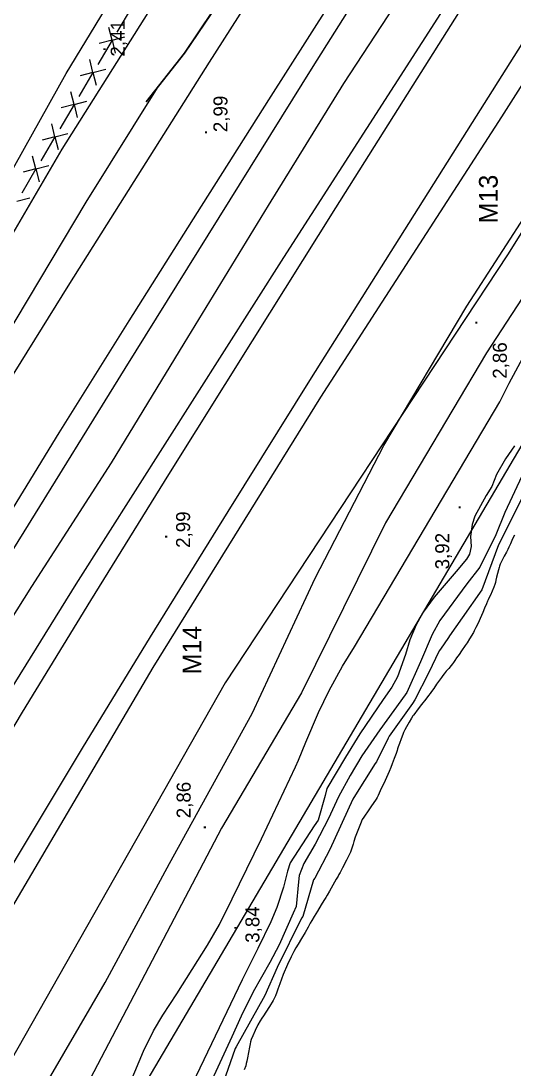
# Model space of a CAD drawing. Extents: x 731154 to 731744, y 4379381 to 4380408.
# Drawn here: x 731444.7 to 731497.5, y 4379858 to 4379970.3 of the extents above; entities that cross this region are included whole.
import ezdxf
from ezdxf.enums import TextEntityAlignment as Align

# ---------------------------------------------------------------- set-up
doc = ezdxf.new("R2010")
doc.units = 0
doc.linetypes.add('DASHED', pattern=[0])
doc.linetypes.add('HIDDEN', pattern=[0])
doc.layers.get('0').update_dxf_attribs({"linetype": 'CONTINUOUS'})
for name, color, linetype in [('10', 7, 'CONTINUOUS'), ('14', 7, 'CONTINUOUS'), ('24', 7, 'CONTINUOUS'), ('25', 7, 'CONTINUOUS'), ('33', 7, 'CONTINUOUS'), ('39', 7, 'CONTINUOUS'), ('40', 7, 'CONTINUOUS'), ('44', 7, 'CONTINUOUS'), ('48', 7, 'CONTINUOUS'), ('8', 7, 'CONTINUOUS'), ('9', 7, 'CONTINUOUS'), ('PATTERN_CLASS', 7, 'CONTINUOUS')]:
    doc.layers.add(name, color=color, linetype=linetype)

msp = doc.modelspace()

# ---------------------------------------------------------------- linework, layer by layer
at = {"layer": '10', "color": 0, "linetype": 'CONTINUOUS'}
msp.add_lwpolyline([(731458.14, 4379961.61), (731462.23, 4379966.8), (731465.25, 4379971.26)], dxfattribs=at)
at = {"layer": '14', "color": 0, "linetype": 'CONTINUOUS'}
for points in [[(731363.56, 4379790.37), (731370.14, 4379803.92), (731375.58, 4379814.48), (731380.87, 4379824.35), (731386.09, 4379833.96), (731391.15, 4379843.27), (731396.21, 4379852.44), (731401.45, 4379861.71), (731407.02, 4379871.29), (731413.08, 4379881.48), (731419.74, 4379892.62), (731427.06, 4379904.86), (731434.74, 4379917.58), (731442.44, 4379930.09), (731449.96, 4379942.13), (731457.28, 4379953.75), (731464.93, 4379965.83), (731473.46, 4379979.23)], [(731495.62, 4379977.55), (731487.13, 4379964.07), (731478.41, 4379950.23), (731469.47, 4379936.02), (731460.51, 4379921.69), (731452.17, 4379908.21), (731444.87, 4379896.26), (731437.89, 4379884.63), (731430.53, 4379872.19), (731423.33, 4379859.81), (731416.88, 4379848.38), (731410.67, 4379837.1), (731403.86, 4379824.55), (731395.43, 4379808.76), (731385.3, 4379789.44)], [(731370.34, 4379787.16), (731376.84, 4379800.56), (731382.23, 4379811.01), (731387.48, 4379820.82), (731392.68, 4379830.38), (731397.72, 4379839.65), (731402.75, 4379848.78), (731407.96, 4379857.98), (731413.5, 4379867.51), (731419.53, 4379877.66), (731426.18, 4379888.77), (731433.48, 4379900.98), (731441.14, 4379913.67), (731448.82, 4379926.15), (731456.32, 4379938.15), (731463.62, 4379949.75), (731471.26, 4379961.81), (731479.79, 4379975.21)], [(731501.96, 4379973.54), (731493.47, 4379960.06), (731484.76, 4379946.23), (731475.82, 4379932.04), (731466.88, 4379917.73), (731458.56, 4379904.31), (731451.29, 4379892.38), (731444.34, 4379880.8), (731437, 4379868.42), (731429.84, 4379856.09), (731423.42, 4379844.71), (731417.25, 4379833.48), (731410.47, 4379820.98), (731402.07, 4379805.26), (731391.99, 4379786.06)]]:
    msp.add_lwpolyline(points, dxfattribs=at)
at = {"layer": '24', "color": 0, "linetype": 'CONTINUOUS'}
for points in [[(731497.58, 4379915.21), (731497.41, 4379914.89), (731497.28, 4379914.61), (731497.13, 4379914.26), (731496.98, 4379913.92), (731496.85, 4379913.67), (731496.7, 4379913.39), (731496.45, 4379912.94), (731496.2, 4379912.44), (731496.05, 4379912.11), (731495.97, 4379911.89), (731495.92, 4379911.73), (731495.86, 4379911.5), (731495.76, 4379911.11), (731495.66, 4379910.69), (731495.58, 4379910.37), (731495.53, 4379910.14), (731495.47, 4379909.92), (731495.37, 4379909.64), (731495.19, 4379909.21), (731494.99, 4379908.79), (731494.84, 4379908.46), (731494.74, 4379908.28), (731494.67, 4379908.12), (731494.56, 4379907.86), (731494.36, 4379907.4), (731494.17, 4379906.91), (731494.03, 4379906.58), (731493.89, 4379906.26), (731493.67, 4379905.78), (731493.44, 4379905.3), (731493.27, 4379904.96), (731493.18, 4379904.79), (731493.12, 4379904.67), (731493, 4379904.5), (731492.76, 4379904.11), (731492.49, 4379903.67), (731492.29, 4379903.37), (731492.15, 4379903.17), (731492.05, 4379903.02), (731491.89, 4379902.8), (731491.64, 4379902.44), (731491.37, 4379902.05), (731491.18, 4379901.77), (731491.05, 4379901.58), (731490.94, 4379901.42), (731490.79, 4379901.25), (731490.53, 4379900.94), (731490.26, 4379900.63), (731490.05, 4379900.37), (731489.91, 4379900.16), (731489.77, 4379899.96), (731489.56, 4379899.67), (731489.24, 4379899.23), (731488.92, 4379898.78), (731488.69, 4379898.46), (731488.53, 4379898.23), (731488.36, 4379898.02), (731488.08, 4379897.65), (731487.63, 4379897.07), (731487.17, 4379896.48), (731486.89, 4379896.12), (731486.76, 4379895.94), (731486.69, 4379895.84), (731486.56, 4379895.62), (731486.3, 4379895.17), (731486.01, 4379894.67), (731485.83, 4379894.34), (731485.73, 4379894.16), (731485.68, 4379894.07), (731485.6, 4379893.86), (731485.44, 4379893.41), (731485.26, 4379892.9), (731485.13, 4379892.54), (731485.06, 4379892.31), (731485, 4379892.13), (731484.89, 4379891.83), (731484.69, 4379891.3), (731484.49, 4379890.73), (731484.34, 4379890.33), (731484.16, 4379889.9), (731483.88, 4379889.27), (731483.58, 4379888.62), (731483.35, 4379888.15), (731483.19, 4379887.83), (731483.09, 4379887.56), (731482.99, 4379887.32), (731482.87, 4379887.11), (731482.77, 4379886.94), (731482.68, 4379886.82), (731482.51, 4379886.58), (731482.18, 4379886.1), (731481.82, 4379885.59), (731481.58, 4379885.23), (731481.43, 4379885.01), (731481.28, 4379884.75), (731481.07, 4379884.31), (731480.79, 4379883.59), (731480.53, 4379882.87)], [(731480.53, 4379882.87), (731480.38, 4379882.41), (731480.31, 4379882.12), (731480.21, 4379881.8), (731480, 4379881.26), (731479.59, 4379880.41), (731479.17, 4379879.58), (731478.91, 4379879.09), (731478.78, 4379878.86), (731478.68, 4379878.69), (731478.49, 4379878.36), (731478.14, 4379877.73), (731477.76, 4379877.08), (731477.52, 4379876.67), (731477.36, 4379876.39), (731477.17, 4379876.08), (731476.89, 4379875.62), (731476.49, 4379874.96), (731476.12, 4379874.36), (731475.88, 4379873.94), (731475.7, 4379873.64), (731475.48, 4379873.23), (731475.17, 4379872.67), (731474.77, 4379872.01), (731474.4, 4379871.41), (731474.16, 4379871), (731473.95, 4379870.63), (731473.65, 4379870.07), (731473.26, 4379869.23), (731472.82, 4379868.15), (731472.44, 4379867.16), (731472.24, 4379866.59), (731472.12, 4379866.26), (731471.97, 4379865.89), (731471.72, 4379865.38), (731471.33, 4379864.73), (731470.94, 4379864.13), (731470.69, 4379863.75), (731470.51, 4379863.48), (731470.33, 4379863.19), (731470.09, 4379862.76), (731469.8, 4379862.17), (731469.54, 4379861.6), (731469.39, 4379861.21), (731469.32, 4379860.96), (731469.26, 4379860.73), (731469.19, 4379860.38), (731469.09, 4379859.82), (731468.99, 4379859.25), (731468.92, 4379858.87), (731468.86, 4379858.62), (731468.79, 4379858.38), (731468.63, 4379857.96)]]:
    msp.add_lwpolyline(points, dxfattribs=at)
at = {"layer": '25', "color": 0, "linetype": 'HIDDEN'}
msp.add_lwpolyline([(731369.88, 4379770.73), (731383.73, 4379800.09), (731404.41, 4379839.69), (731412.85, 4379854.25), (731421.19, 4379869.14), (731428.84, 4379881.82), (731437.41, 4379896.25), (731445.91, 4379909.69), (731454.43, 4379922.96), (731462.21, 4379935.71), (731471.23, 4379950.48), (731479.3, 4379963.56), (731488.1, 4379977.06), (731495.73, 4379988.83), (731502.84, 4380000.59), (731512.62, 4380015.09)], dxfattribs=at)
at = {"layer": '33', "color": 0, "linetype": 'CONTINUOUS'}
for p, q in [((731456.52, 4379971.63), (731454.99, 4379969.05)), ((731454.48, 4379968.18), (731454.13, 4379969.55)), ((731454.48, 4379968.18), (731452.95, 4379965.6)), ((731454.48, 4379968.18), (731453.11, 4379967.83)), ((731454.48, 4379968.18), (731455.85, 4379968.54)), ((731454.48, 4379968.18), (731454.83, 4379966.82)), ((731452.44, 4379964.74), (731452.09, 4379966.11)), ((731452.44, 4379964.74), (731450.92, 4379962.16)), ((731452.44, 4379964.74), (731451.07, 4379964.39)), ((731452.44, 4379964.74), (731453.81, 4379965.09)), ((731452.44, 4379964.74), (731452.8, 4379963.37)), ((731450.41, 4379961.3), (731450.06, 4379962.67)), ((731450.41, 4379961.3), (731448.88, 4379958.72)), ((731450.41, 4379961.3), (731449.04, 4379960.95)), ((731450.41, 4379961.3), (731451.78, 4379961.65)), ((731450.41, 4379961.3), (731450.76, 4379959.93)), ((731448.37, 4379957.86), (731448.02, 4379959.23)), ((731448.37, 4379957.86), (731446.85, 4379955.27)), ((731448.37, 4379957.86), (731447, 4379957.5)), ((731448.37, 4379957.86), (731449.74, 4379958.21)), ((731448.37, 4379957.86), (731448.72, 4379956.49)), ((731446.34, 4379954.41), (731445.98, 4379955.78)), ((731446.34, 4379954.41), (731444.81, 4379951.83)), ((731446.34, 4379954.41), (731444.97, 4379954.06)), ((731446.34, 4379954.41), (731447.71, 4379954.76)), ((731446.34, 4379954.41), (731446.69, 4379953.04)), ((731444.3, 4379950.97), (731445.67, 4379951.32))]:
    msp.add_line(p, q, dxfattribs=at)
at = {"layer": '39', "color": 0, "linetype": 'CONTINUOUS'}
msp.add_lwpolyline([(731657.51, 4380200), (731656.83, 4380198.94), (731603.69, 4380115.3), (731550.16, 4380030.47), (731496.81, 4379945.2), (731466.61, 4379899.4), (731442.11, 4379856.3), (731410.6, 4379801.59), (731366.57, 4379711.54), (731322.95, 4379621.67), (731278.82, 4379531.74), (731234.51, 4379441.59), (731214.19, 4379400)], dxfattribs=at)
at = {"layer": '40', "color": 0, "linetype": 'CONTINUOUS'}
msp.add_lwpolyline([(731507.96, 4379941.15), (731447.77, 4379839.15), (731216.67, 4379400)], dxfattribs=at)
at = {"layer": '44', "color": 0, "linetype": 'CONTINUOUS'}
for points in [[(731451.26, 4379844.21), (731457.86, 4379859.94), (731458.93, 4379862.13), (731459.92, 4379863.79), (731461.43, 4379866.09), (731464.71, 4379871.29), (731465.97, 4379873.53), (731467.36, 4379876.26), (731470.47, 4379882.67), (731474.14, 4379890.38), (731474.11, 4379890.41), (731474.45, 4379891.1), (731475.22, 4379893.02), (731476.6, 4379896.23), (731477.74, 4379898.56), (731479.15, 4379901.17), (731480.44, 4379903.26), (731495.99, 4379929.46), (731497.02, 4379931.48), (731498.68, 4379934.57)], [(731497.58, 4379924.75), (731496.62, 4379923.37), (731495.66, 4379921.69), (731495.15, 4379920.42), (731494.54, 4379919.46), (731493.31, 4379917.25), (731493.04, 4379916.33), (731492.87, 4379915.05)], [(731498.36, 4379921.5), (731496.54, 4379917.63), (731495.58, 4379915.23), (731493.87, 4379911.76), (731492.48, 4379909.98), (731489.57, 4379906.08), (731488.75, 4379904.58), (731487.52, 4379901.65), (731486.06, 4379898.37), (731485.42, 4379897.46), (731483.15, 4379894.35), (731481.24, 4379891.57), (731479.97, 4379889.46), (731478.73, 4379887.17), (731477.65, 4379884.88), (731476.23, 4379882.11), (731475.02, 4379880.05), (731474.5, 4379878.77), (731474.46, 4379878.08), (731474.18, 4379875.44), (731473.88, 4379874.73), (731472.37, 4379871.33), (731471.37, 4379869.44), (731469.61, 4379866.3), (731468.29, 4379863.71), (731467.32, 4379861.5), (731464.97, 4379856.4)], [(731498.61, 4379919.61), (731495.86, 4379914.17), (731495.86, 4379914.17), (731494.08, 4379909.36), (731494.08, 4379909.36), (731491.98, 4379906.36), (731491.98, 4379906.36), (731490.62, 4379904.41), (731490.5, 4379904.23), (731489.64, 4379903), (731489.51, 4379902.82), (731488.38, 4379900.44), (731488.38, 4379900.44), (731486.89, 4379897.56), (731486.64, 4379897.19), (731484.17, 4379893.67), (731484.05, 4379893.48), (731482.8, 4379890.94), (731482.67, 4379890.77), (731480.38, 4379887.11), (731480.26, 4379886.92), (731477.81, 4379881.55), (731477.81, 4379881.55), (731476.19, 4379878.46), (731476.07, 4379878.29), (731474.9, 4379874.37), (731474.78, 4379874.19), (731472.16, 4379868.92), (731472.16, 4379868.92), (731470.84, 4379865.91), (731470.84, 4379865.91), (731467.79, 4379860.41), (731467.66, 4379860.23), (731466.64, 4379857.27)], [(731492.87, 4379915.05), (731492.94, 4379913.98), (731492.77, 4379913.15), (731492.43, 4379912.64), (731491.33, 4379911.3), (731488.99, 4379908.57), (731487.81, 4379906.94), (731487.06, 4379905.6), (731486.38, 4379904), (731485.91, 4379902.42), (731485.05, 4379900.03), (731484.45, 4379898.94), (731483.51, 4379897.6), (731481.03, 4379893.92), (731479.49, 4379891.44), (731477.47, 4379888.06), (731477.3, 4379887.34), (731476.55, 4379884.69), (731476.14, 4379884.09), (731473.57, 4379880.11), (731473.26, 4379879.23), (731472.83, 4379877.5), (731472.14, 4379875.32), (731471.47, 4379873.8), (731470.11, 4379870.96), (731468.42, 4379867.59), (731459.78, 4379849.58)]]:
    msp.add_lwpolyline(points, dxfattribs=at)
at = {"layer": '8', "color": 0, "linetype": 'CONTINUOUS'}
for points in [[(731521.94, 4379976.15), (731513.81, 4379964.44), (731505.96, 4379952.17), (731494.58, 4379934.71), (731483.75, 4379916.53), (731474.77, 4379898.31), (731466.19, 4379883.83), (731451.76, 4379856.23), (731443.02, 4379840.08), (731430.7, 4379814.5), (731417.83, 4379791.31)], [(731459.36, 4379972.79), (731449.12, 4379956.54), (731436.58, 4379935.11), (731430.01, 4379924.5), (731423.07, 4379911.4), (731411.56, 4379891.3), (731399.15, 4379871.42), (731386.41, 4379848.61), (731372.21, 4379821.15), (731364.17, 4379804.38), (731357.75, 4379791.12)]]:
    msp.add_lwpolyline(points, dxfattribs=at)
at = {"layer": '8', "color": 0, "linetype": 'DASHED'}
for points in [[(731353.31, 4379792.53), (731360.36, 4379806.82), (731369.54, 4379825.13), (731378.23, 4379841.36), (731385.46, 4379854.53), (731393.28, 4379868.9), (731400.52, 4379881.23), (731408.31, 4379895.08), (731415.68, 4379906.8), (731421.75, 4379916.96), (731425.28, 4379924.63), (731425.63, 4379925.23), (731430.1, 4379932.46), (731436.61, 4379941.89), (731443.21, 4379953.23), (731449.57, 4379964.64), (731455.87, 4379975.05)], [(731407.74, 4379783.1), (731416.99, 4379799.58), (731424.31, 4379813.3), (731431.29, 4379827.3), (731438.65, 4379840.98), (731446.54, 4379854.92), (731453.73, 4379867.3), (731460.65, 4379880.05), (731469.49, 4379896.1), (731476.23, 4379910.58), (731483.59, 4379924.81), (731492.48, 4379939.73), (731499.4, 4379950.44), (731508.06, 4379962.64), (731517.02, 4379974.19)]]:
    msp.add_lwpolyline(points, dxfattribs=at)
at = {"layer": '9', "color": 0, "linetype": 'HIDDEN'}
for points in [[(731371.83, 4379785.82), (731382.08, 4379806.07), (731394.71, 4379829.65), (731406.41, 4379851.44), (731418.72, 4379872.37), (731433.94, 4379897.69), (731445.06, 4379915.57), (731455.9, 4379933.03), (731476.03, 4379965.36), (731503.26, 4380008.55), (731524.77, 4380042.76), (731552.67, 4380086.48), (731562.7, 4380102.96), (731572.27, 4380117.46), (731584.85, 4380137.23), (731599.25, 4380159.89), (731614.72, 4380183.76), (731624.81, 4380200)], [(731634.57, 4380200), (731627.21, 4380188.28), (731611.46, 4380163.96), (731598.41, 4380143.25), (731585.2, 4380122.16), (731567.92, 4380094.98), (731548.39, 4380064.61), (731527.57, 4380031.52), (731514.51, 4380011), (731496.55, 4379981.79), (731472.84, 4379944.91), (731450.6, 4379909.94), (731438.13, 4379889.85), (731427.91, 4379872.42), (731417.12, 4379854.04), (731406.78, 4379835.46), (731394.27, 4379811.26), (731380.95, 4379785.25), (731376.07, 4379775.19)], [(731387.18, 4379770.19), (731397.58, 4379791.87), (731412.43, 4379820.94), (731429.03, 4379849.46), (731443.4, 4379874.71), (731458.89, 4379901.04), (731476.85, 4379929.96), (731496.21, 4379960), (731514.62, 4379988.96), (731514.88, 4379989.16), (731523.34, 4380003.05), (731533.54, 4380018.27), (731545.75, 4380036.91), (731561.48, 4380062.46), (731576.1, 4380085.91), (731589.71, 4380107.51), (731603.52, 4380128.96), (731616.2, 4380149.15), (731627.76, 4380167.28), (731639.08, 4380185.16), (731648.9, 4380200)], [(731459.3, 4379963.09), (731451.69, 4379950.84), (731439.18, 4379929.96), (731428.61, 4379914.09), (731416.5, 4379893.35), (731404.3, 4379871.77), (731393.86, 4379852.81), (731382.62, 4379833.42), (731369.96, 4379808.69), (731361.97, 4379792.51)]]:
    msp.add_lwpolyline(points, dxfattribs=at)
at = {"layer": 'PATTERN_CLASS', "color": 0, "linetype": 'CONTINUOUS'}
msp.add_lwpolyline([(731472.59, 4379984.63), (731470.92, 4379980.6), (731466.54, 4379973.16), (731462.23, 4379966.8), (731458.14, 4379961.61)], dxfattribs=at)

# ---------------------------------------------------------------- texts
at = {"layer": '39', "color": 0, "linetype": 'CONTINUOUS'}
for s, p in [('M13  ', (731494.77, 4379951.93)), ('M14  ', (731463.04, 4379903.64))]:
    msp.add_text(s, height=2, rotation=90, dxfattribs=at).set_placement(p, align=Align.MIDDLE)
at = {"layer": '48', "color": 0, "linetype": 'CONTINUOUS'}
for s, p in [(' 2,41', (731455.84, 4379965.88)), ('.', (731453.8, 4379966.96)), (' 2,99', (731466.84, 4379957.79)), ('.', (731464.66, 4379958.05)), ('.', (731493.61, 4379937.67)), (' 2,86', (731496.75, 4379931.39)), ('.', (731491.82, 4379917.9)), (' 2,99', (731462.84, 4379913.28)), ('.', (731460.39, 4379914.76)), (' 3,92', (731490.59, 4379910.98)), (' 2,86', (731462.9, 4379884.33)), ('.', (731464.53, 4379883.64)), (' 3,84', (731470.26, 4379871)), ('.', (731467.8, 4379872.89))]:
    msp.add_text(s, height=1.5, rotation=90, dxfattribs=at).set_placement(p)

# ---------------------------------------------------------------- meshes
at = {"color": 0, "linetype": 'CONTINUOUS'}
mesh = msp.add_polyface(dxfattribs=at)
corners = [(731154.5, 4379381), (731154.5, 4379381), (731154.5, 4379571.96), (731462.5, 4379381), (731154.5, 4379746.49), (731744, 4379381), (731154.5, 4380407.5), (731744, 4380042.01), (731744, 4380407.5)]
mesh.append_faces([[corners[k] for k in face] for face in [(0, 1, 3, 2), (2, 3, 5, 4), (4, 5, 7, 6), (6, 7, 8, 8)]], dxfattribs={"vtx0": -1, "vtx2": -1, "color": 0})
mesh = msp.add_polyface(dxfattribs=at)
corners = [(731164.5, 4379391), (731164.5, 4379391), (731164.5, 4379575.76), (731462.5, 4379391), (731164.5, 4379744.09), (731734, 4379391), (731164.5, 4380211), (731734, 4379857.91), (731462.5, 4380211), (731734, 4380042.67), (731734, 4380211)]
mesh.append_faces([[corners[k] for k in face] for face in [(0, 1, 3, 2), (2, 3, 5, 4), (4, 5, 7, 6), (6, 7, 9, 8), (8, 9, 10, 10)]], dxfattribs={"vtx0": -1, "vtx2": -1, "color": 0})

doc.saveas('drawing.dxf')
